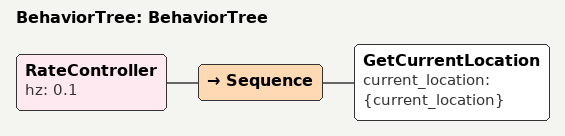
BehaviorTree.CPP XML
<?xml version="1.0" encoding="UTF-8"?>
<root BTCPP_format="4"
      main_tree_to_execute="BehaviorTree">
  <BehaviorTree ID="BehaviorTree">
    <RateController hz="0.1">
      <Sequence>
        <GetCurrentLocation current_location="{current_location}"/>
      </Sequence>
    </RateController>
  </BehaviorTree>

</root>
